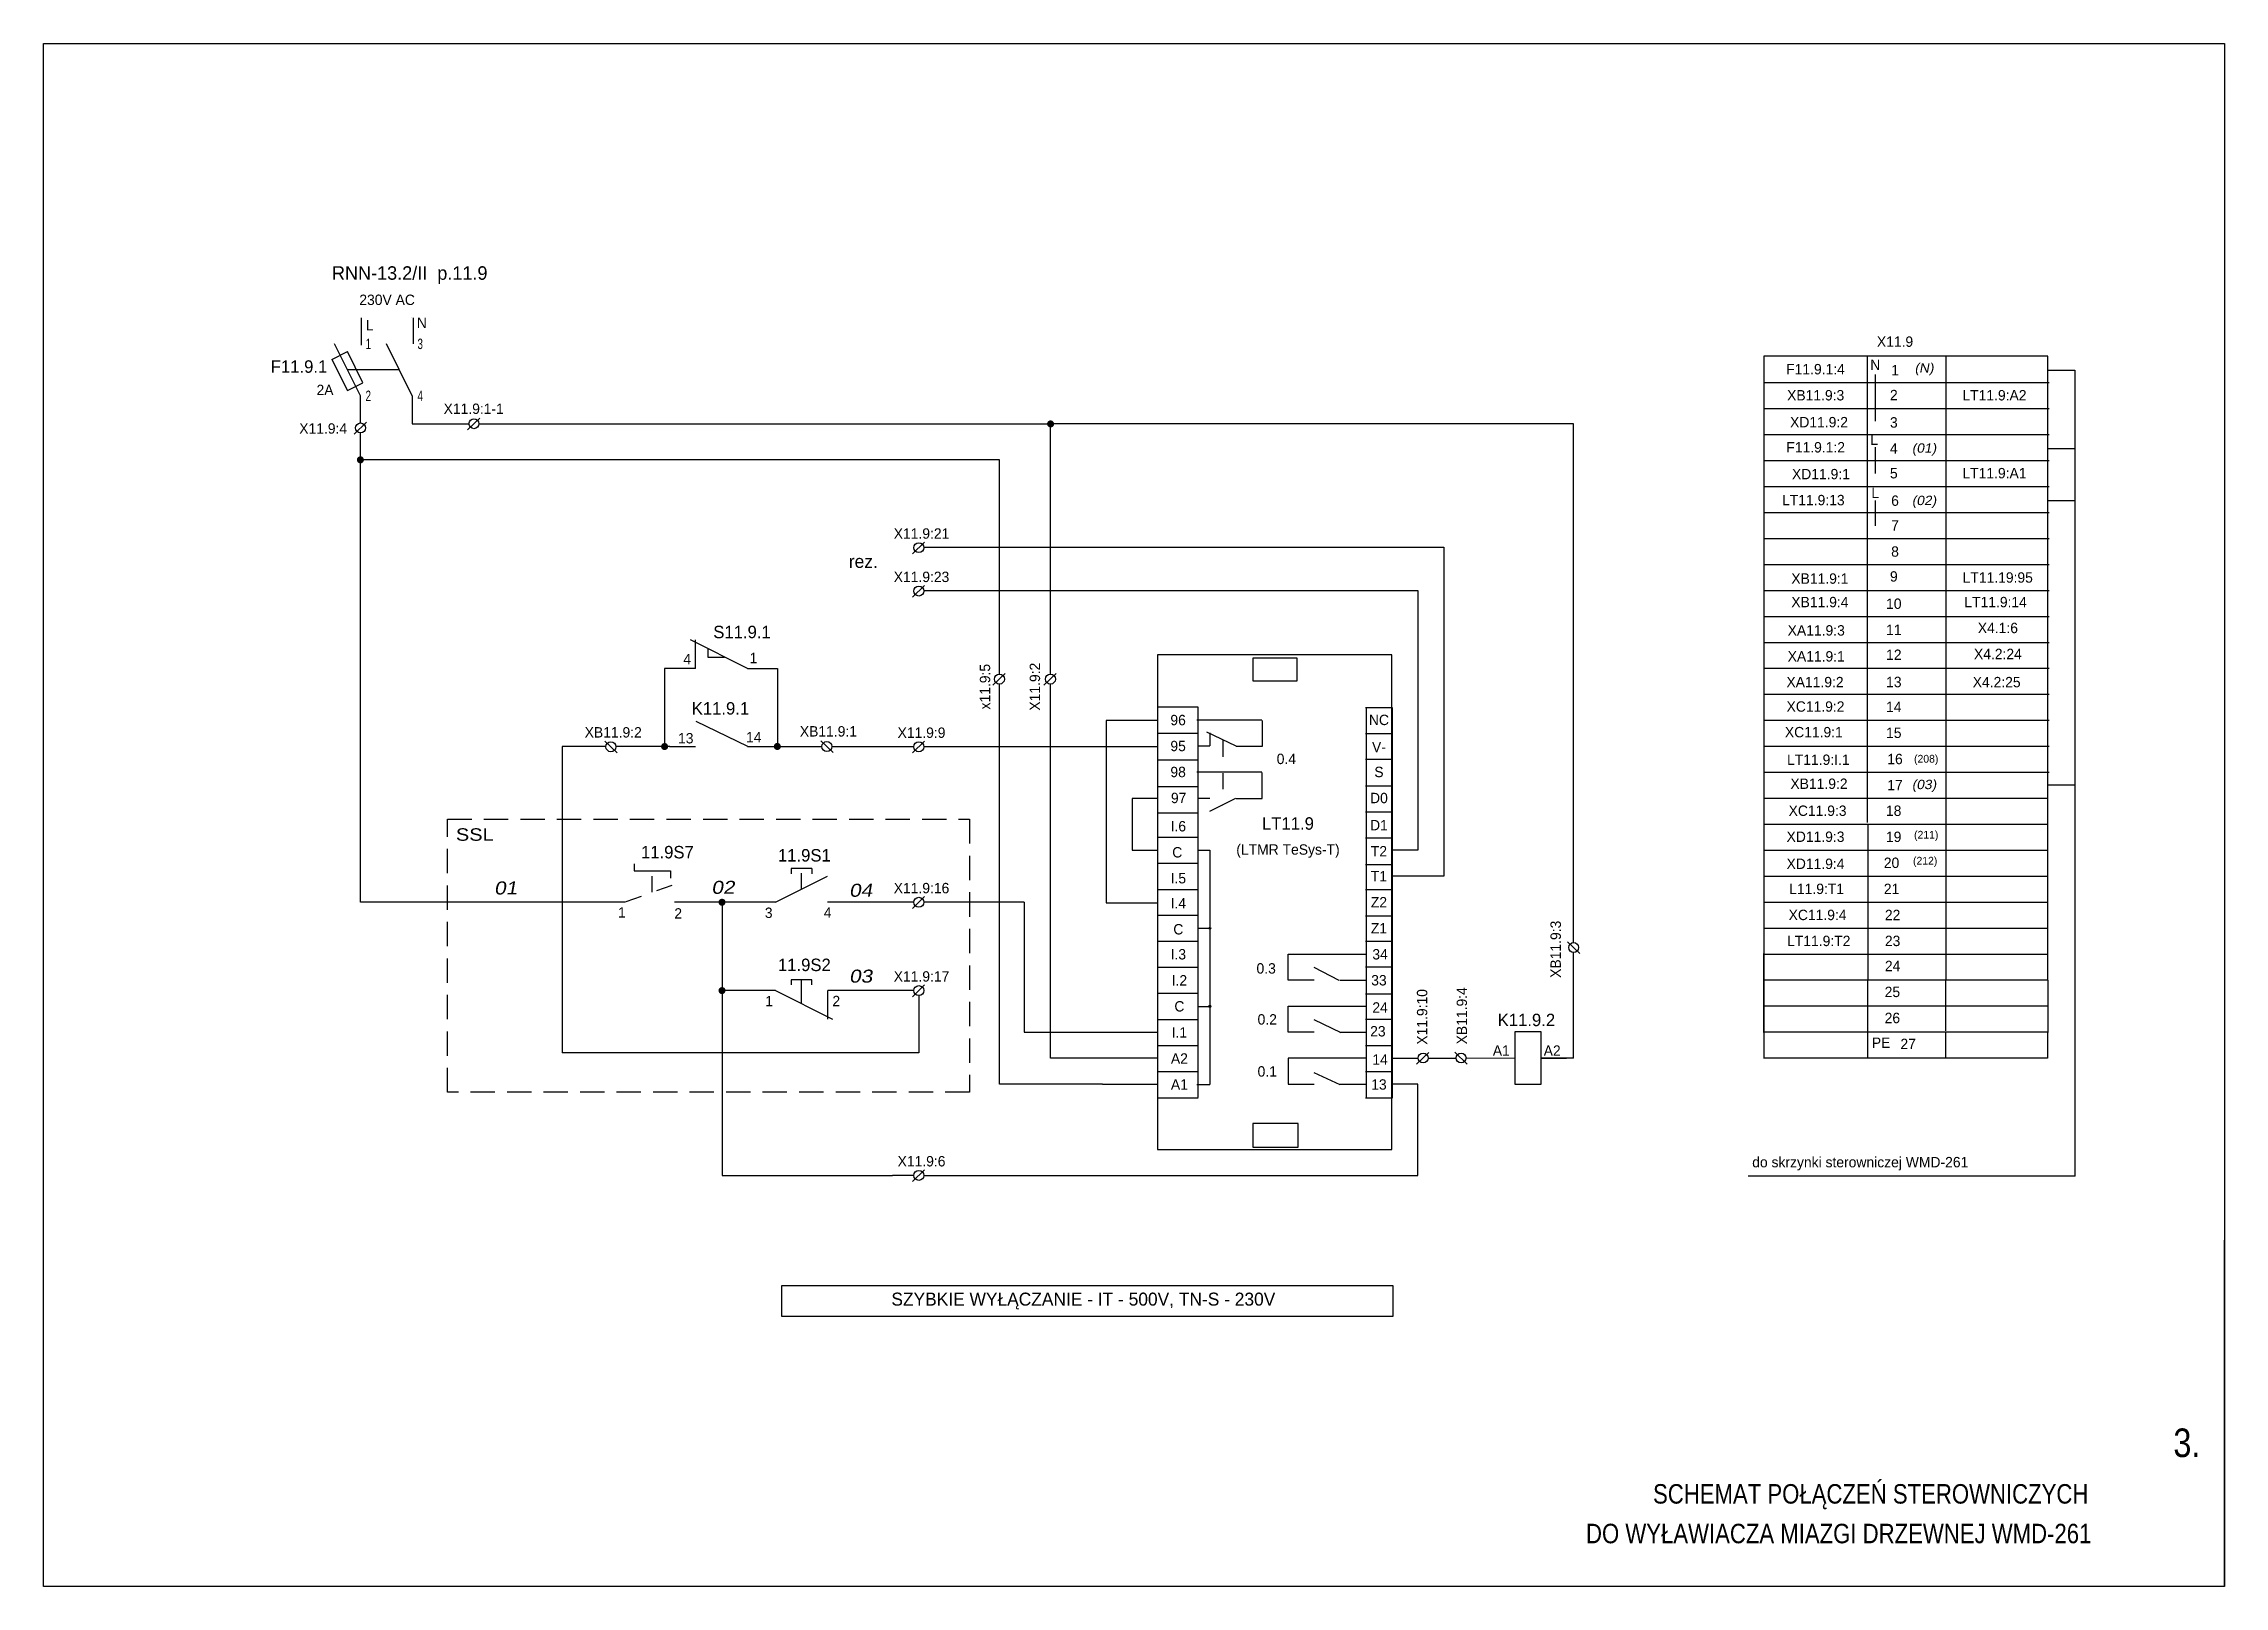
# Model space of a CAD drawing. Extents: x 0 to 84, y 0 to 59.4.
import ezdxf
from ezdxf.enums import TextEntityAlignment as Align

# ---------------------------------------------------------------- set-up
doc = ezdxf.new("R2010")
doc.units = 0
doc.header["$MEASUREMENT"] = 0
for name, pattern in [('CIEN$018', [0]), ('GRUBA$07', [0]), ('KRES$025', [5, 0.625, -0.625, 0.625, -0.625, 0.625, -0.625, 0.625, -0.625]), ('PRZE$035', [3.75, 0.625, -0.3125, 0.625, -0.3125, 0.625, -0.3125, 0.625, -0.3125]), ('SRED$035', [0])]:
    doc.linetypes.add(name, pattern=pattern)
for name, color, linetype in [('$TYPFIL_-24VDC', 1, 'CIEN$018'), ('A', 1, 'CIEN$018'), ('Elektryka', 7, 'Continuous')]:
    doc.layers.add(name, color=color, linetype=linetype)
doc.styles.add('ROMANS', font='ROMANS.SHX')

# ---------------------------------------------------------------- blocks, each defined once
blk = doc.blocks.new('LAC-BN_M2A')
at = {"color": 2, "linetype": 'SRED$035'}
for p, q in [((0, -2), (-1, 0)), ((2, -2), (1, 0)), ((-1.1, -0.6), (-0.5, -0.3)), ((-1.1, -0.6), (-0.5, -1.8)), ((1.5, -1), (-0.5, -1))]:
    blk.add_line(p, q, dxfattribs=at)
blk.add_lwpolyline([(-0.5, -1.8), (0.1, -1.5), (-0.5, -0.3)], dxfattribs=at)
at = {"flags": 3}
for tag, p in [('$LIB1', (1, 1)), ('$LIB2', (1, 1)), ('$NOMENC', (1, 1)), ('$REP_UNIQ', (1, 1)), ('$PASSANT', (1, 1)), ('$FONCTION', (1, 1)), ('$CLASSE', (1, 1)), ('$BOITE', (1, 1)), ('$ORIGINE', (0, 0))]:
    blk.add_attdef(tag, p, '', height=1, dxfattribs=at)
at = {"color": 1, "flags": 3}
for tag, p in [('#PT_L_1', (0, 0)), ('#PT_L_2', (2, 0)), ('#PT_L_2', (0, -2)), ('#PT_L_3', (2, -2))]:
    blk.add_attdef(tag, p, '', height=1, dxfattribs=at)
at = {"color": 0, "width": 0.7}
for tag, p in [('$KN:1', (0.2, -0.2)), ('$KN:3', (2.2, -0.2)), ('$KN:2', (0.2, -2.2)), ('$KN:4', (2.2, -2.2))]:
    blk.add_attdef(tag, p, '', height=0.4, dxfattribs=at)
at = {"color": 2, "width": 0.7}
blk.add_attdef('$OZNACZ', text='', height=0.6, dxfattribs=at).set_placement((-1.5, -1.3), align=Align.RIGHT)
at = {"color": 0, "width": 0.7}
blk.add_attdef('KOD', text='', height=0.5, dxfattribs=at).set_placement((-1.5, -1.85), align=Align.RIGHT)
blk = doc.blocks.new('Z-ZROZ_N1C')
at = {"color": 2, "linetype": 'SRED$035'}
for p, q in [((0, -2), (1.1, 0.2)), ((0, 0), (1.1, 0))]:
    blk.add_line(p, q, dxfattribs=at)
at = {"flags": 3}
for tag, p in [('$LIB1', (1, 1)), ('$LIB2', (1, 1)), ('$NOMENC', (1, 1)), ('$REP_UNIQ', (1, 1)), ('$PASSANT', (1, 1)), ('$FONCTION', (1, 1)), ('$CLASSE', (1, 1)), ('$BOITE', (1, 1)), ('$ORIGINE', (0, 0))]:
    blk.add_attdef(tag, p, '', height=1, dxfattribs=at)
at = {"color": 1, "flags": 3}
for tag, p in [('#PT_L_1', (0, 0)), ('#PT_L_2', (0, -2))]:
    blk.add_attdef(tag, p, '', height=1, dxfattribs=at)
at = {"color": 2, "width": 0.7}
blk.add_attdef('$OZNACZ', text='', height=0.6, dxfattribs=at).set_placement((-0.5, -1.3), align=Align.RIGHT)
blk = doc.blocks.new('030201')
at = {"color": 6, "const_width": 0.185}
blk.add_lwpolyline([(-0.09, 0, 1), (0.09, 0, 1)], format="xyb", close=True, dxfattribs=at)
at = {"color": 3, "lineweight": 20}
blk.add_point((0, 0), dxfattribs=at)
at = {"linetype": 'Continuous', "lineweight": 20, "style": 'ROMANS', "flags": 3}
blk.add_attdef('NRSYMB', text='', height=0.4, dxfattribs=at).set_placement((0.34, 2.43), align=Align.MIDDLE)
blk.add_attdef('NAZWA', (-2.45, 0.94), '', height=1, dxfattribs=at)
blk = doc.blocks.new('PRZY-Z_N1C')
at = {"color": 2, "linetype": 'SRED$035'}
for p, q in [((0, -2), (-1, 0)), ((-1.3, -0.6), (-1.1, -0.6))]:
    blk.add_line(p, q, dxfattribs=at)
at = {"color": 1, "linetype": 'KRES$025'}
blk.add_line((-0.5, -1), (-1.3, -1), dxfattribs=at)
at = {"color": 2, "linetype": 'SRED$035'}
blk.add_lwpolyline([(-1.3, -0.6), (-1.3, -1.4), (-1.1, -1.4)], dxfattribs=at)
at = {"flags": 3}
for tag, p in [('$LIB1', (1, 1)), ('$LIB2', (1, 1)), ('$NOMENC', (1, 1)), ('$REP_UNIQ', (1, 1)), ('$PASSANT', (1, 1)), ('$FONCTION', (1, 1)), ('$CLASSE', (1, 1)), ('$BOITE', (1, 1)), ('$ORIGINE', (0, 0))]:
    blk.add_attdef(tag, p, '', height=1, dxfattribs=at)
at = {"color": 1, "flags": 3}
for tag, p in [('#PT_L_1', (0, 0)), ('#PT_L_2', (0, -2))]:
    blk.add_attdef(tag, p, '', height=1, dxfattribs=at)
at = {"color": 0, "width": 0.7}
for tag, p in [('$KN:1', (0.3, 0.05)), ('$KN:2', (0.3, -2.55))]:
    blk.add_attdef(tag, p, '', height=0.5, dxfattribs=at)
at = {"color": 2, "width": 0.7}
blk.add_attdef('$OZNACZ', text='', height=0.6, dxfattribs=at).set_placement((-2, -1.3), align=Align.RIGHT)
at = {"color": 0, "width": 0.7}
blk.add_attdef('KOD', text='', height=0.5, dxfattribs=at).set_placement((-2, -1.95), align=Align.RIGHT)

msp = doc.modelspace()

# ---------------------------------------------------------------- linework, layer by layer
at = {"layer": '$TYPFIL_-24VDC', "color": 7, "linetype": 'CIEN$018'}
for p, q in [((66.251, 46.348), (77.251, 46.348)), ((12.202, 44.794), (12.202, 45.841)), ((14.202, 45.841), (14.202, 44.841)), ((14.202, 44.841), (14.202, 44.758)), ((14.202, 44.758), (16.386, 44.758)), ((16.767, 44.758), (38.787, 44.758)), ((58.934, 44.758), (38.787, 44.758)), ((38.787, 35.122), (38.787, 44.758)), ((58.934, 24.788), (58.934, 44.758)), ((66.251, 45.348), (77.251, 45.348)), ((12.202, 26.34), (12.202, 44.412)), ((66.251, 44.348), (77.251, 44.348)), ((66.251, 43.348), (77.251, 43.348)), ((66.251, 42.348), (77.251, 42.348)), ((66.251, 41.348), (77.251, 41.348)), ((66.251, 40.348), (77.251, 40.348)), ((53.934, 40.008), (53.934, 27.34)), ((66.251, 39.348), (77.251, 39.348)), ((52.934, 38.34), (52.934, 28.34)), ((66.251, 38.348), (77.251, 38.348)), ((66.251, 37.348), (77.251, 37.348)), ((66.251, 36.348), (77.251, 36.348)), ((25.114, 35.34), (23.915, 35.34)), ((23.915, 35.34), (23.915, 32.34)), ((27.114, 35.34), (28.262, 35.34)), ((28.262, 35.34), (28.262, 32.34)), ((66.251, 35.348), (77.251, 35.348)), ((38.787, 20.34), (38.787, 34.741)), ((66.251, 34.348), (77.251, 34.348)), ((40.934, 33.34), (40.934, 26.313)), ((42.934, 33.34), (40.934, 33.34)), ((46.934, 33.34), (46.934, 32.34)), ((66.251, 33.348), (77.251, 33.348)), ((24.114, 32.34), (25.114, 32.34)), ((27.114, 32.34), (29.98, 32.34)), ((30.361, 32.34), (33.522, 32.34)), ((33.902, 32.34), (42.906, 32.34)), ((46.934, 32.34), (45.934, 32.34)), ((66.251, 32.348), (77.251, 32.348)), ((46.934, 30.34), (46.934, 31.34)), ((66.251, 31.348), (77.251, 31.348)), ((41.934, 30.34), (41.934, 28.34)), ((42.934, 30.34), (41.934, 30.34)), ((45.934, 30.34), (46.934, 30.34)), ((66.251, 30.348), (77.2, 30.348)), ((66.251, 29.348), (77.2, 29.348)), ((41.934, 28.34), (42.934, 28.34)), ((52.934, 28.34), (51.934, 28.34)), ((66.251, 28.348), (77.2, 28.348)), ((53.934, 27.34), (51.934, 27.34)), ((66.251, 27.348), (77.2, 27.348)), ((22.416, 26.34), (12.202, 26.34)), ((28.192, 26.34), (24.304, 26.34)), ((33.521, 26.34), (30.192, 26.34)), ((37.775, 26.34), (33.903, 26.34)), ((40.934, 26.313), (42.906, 26.313)), ((66.251, 26.348), (77.2, 26.348)), ((66.251, 25.348), (77.2, 25.348)), ((58.934, 20.34), (58.934, 24.407)), ((47.934, 23.34), (47.934, 24.34)), ((47.934, 24.34), (50.934, 24.34)), ((66.251, 24.348), (77.2, 24.348)), ((28.192, 22.939), (26.131, 22.939)), ((33.521, 22.939), (30.211, 22.939)), ((48.934, 23.34), (47.934, 23.34)), ((49.934, 23.34), (50.934, 23.34)), ((47.934, 21.34), (47.934, 22.34)), ((47.934, 22.34), (50.934, 22.34)), ((66.251, 22.348), (77.205, 22.348)), ((37.775, 21.34), (42.906, 21.34)), ((48.934, 21.34), (47.934, 21.34)), ((49.934, 21.34), (50.934, 21.34)), ((66.251, 21.348), (77.205, 21.348)), ((42.906, 20.34), (38.787, 20.34)), ((47.934, 20.34), (47.934, 19.34)), ((50.934, 20.34), (47.934, 20.34)), ((51.934, 20.34), (52.945, 20.341)), ((53.327, 20.341), (54.409, 20.342)), ((54.79, 20.343), (56.675, 20.344)), ((58.934, 20.34), (57.654, 20.34)), ((57.654, 20.34), (58.654, 20.34)), ((66.251, 20.35), (77.186, 20.35)), ((40.787, 19.34), (42.906, 19.34)), ((47.934, 19.34), (48.934, 19.34)), ((49.934, 19.34), (50.934, 19.34)), ((52.934, 19.34), (51.934, 19.34)), ((52.934, 15.825), (52.934, 19.34)), ((26.131, 15.825), (32.697, 15.825)), ((33.521, 15.825), (32.697, 15.825)), ((33.903, 15.825), (52.934, 15.825)), ((78.251, 15.794), (65.651, 15.794))]:
    msp.add_line(p, q, dxfattribs=at)
at = {"color": 7, "linetype": 'Continuous'}
for p, q in [((12.432, 44.821), (11.958, 44.367)), ((16.8, 44.983), (16.326, 44.529)), ((36.822, 43.375), (12.202, 43.375)), ((36.822, 35.122), (36.822, 43.375)), ((33.936, 40.21), (33.462, 39.756)), ((33.902, 40.008), (53.934, 40.008)), ((33.936, 38.541), (33.462, 38.088)), ((33.902, 38.34), (52.934, 38.34)), ((37.042, 35.15), (36.568, 34.696)), ((36.822, 19.34), (36.822, 34.741)), ((39.007, 35.15), (38.533, 34.696)), ((19.975, 32.34), (19.975, 20.54)), ((21.66, 32.336), (19.975, 32.336)), ((21.614, 32.544), (22.088, 32.091)), ((24.118, 32.336), (22.041, 32.336)), ((29.934, 32.555), (30.408, 32.102)), ((33.936, 32.542), (33.462, 32.089)), ((26.131, 26.34), (26.131, 15.825)), ((33.936, 26.558), (33.462, 26.104)), ((37.775, 26.34), (37.775, 21.34)), ((58.699, 24.815), (59.173, 24.362)), ((29.592, 23.352), (28.793, 23.352)), ((28.793, 23.352), (28.793, 23.156)), ((29.192, 22.439), (29.192, 23.352)), ((29.592, 23.156), (29.592, 23.352)), ((33.936, 23.157), (33.462, 22.703)), ((33.712, 22.748), (33.712, 20.54)), ((66.248, 22.325), (66.248, 21.325)), ((70.252, 21.344), (70.252, 20.344)), ((73.26, 21.344), (73.26, 20.344)), ((77.186, 21.337), (77.186, 20.337)), ((33.712, 20.54), (19.975, 20.54)), ((53.36, 20.561), (52.885, 20.108)), ((54.363, 20.562), (54.837, 20.109)), ((40.787, 19.34), (36.822, 19.34)), ((33.936, 16.041), (33.462, 15.588))]:
    msp.add_line(p, q, dxfattribs=at)
at = {"color": 7, "linetype": 'PRZE$035', "ltscale": 1.5}
for p, q in [((15.555, 29.535), (35.665, 29.535)), ((15.555, 19.022), (15.555, 29.535)), ((35.665, 29.535), (35.665, 19.022)), ((35.665, 19.022), (15.555, 19.022))]:
    msp.add_line(p, q, dxfattribs=at)
at = {"color": 7, "linetype": 'KRES$025'}
for p, q in [((22.443, 26.368), (24.421, 27.075)), ((23.446, 26.726), (23.446, 27.546))]:
    msp.add_line(p, q, dxfattribs=at)
msp.add_lwpolyline([(84, 0), (0, 0), (0, 59.4), (84, 59.4)], close=True)
at = {"color": 7, "linetype": 'SRED$035'}
msp.add_lwpolyline([(22.746, 27.821), (22.746, 27.546), (24.146, 27.546), (24.146, 27.274)], dxfattribs=at)
at = {"color": 7, "linetype": 'Continuous'}
for centre in [(12.208, 44.603), (16.576, 44.765), (33.712, 39.992), (33.712, 38.323), (36.819, 34.932), (38.783, 34.932), (21.85, 32.326), (30.171, 32.337), (33.712, 32.325), (33.712, 26.34), (58.936, 24.598), (33.712, 22.939), (53.136, 20.343), (54.599, 20.345), (33.712, 15.823)]:
    msp.add_circle(centre, 0.191, dxfattribs=at)
at = {"layer": 'A', "color": 7, "linetype": 'CIEN$018'}
for p, q in [((12.228, 48.841), (12.228, 47.788)), ((14.187, 48.841), (14.187, 48.841)), ((14.235, 48.841), (14.235, 47.836)), ((66.254, 47.368), (66.254, 20.35)), ((77.2, 47.368), (66.254, 47.368)), ((70.246, 47.37), (70.246, 29.407)), ((73.269, 47.367), (73.269, 29.404)), ((77.2, 23.348), (77.2, 47.368)), ((77.196, 46.825), (78.238, 46.825)), ((78.238, 46.825), (78.238, 15.794)), ((77.2, 43.817), (78.238, 43.817)), ((77.196, 41.812), (78.238, 41.812)), ((42.903, 33.869), (44.461, 33.869)), ((44.459, 33.864), (44.459, 18.822)), ((50.912, 33.844), (51.942, 33.844)), ((50.938, 33.844), (50.938, 18.802)), ((51.938, 33.844), (51.938, 18.802)), ((42.903, 32.847), (44.461, 32.847)), ((44.418, 33.362), (46.924, 33.362)), ((44.793, 32.901), (45.923, 32.358)), ((44.92, 32.86), (44.92, 32.358)), ((50.912, 32.838), (51.942, 32.838)), ((44.459, 32.358), (44.92, 32.358)), ((42.903, 31.825), (44.461, 31.825)), ((44.418, 31.357), (46.924, 31.357)), ((50.912, 31.845), (51.942, 31.845)), ((42.903, 30.802), (44.461, 30.802)), ((44.459, 30.354), (44.92, 30.354)), ((44.92, 29.852), (45.923, 30.354)), ((50.912, 30.826), (51.942, 30.826)), ((77.196, 30.866), (78.238, 30.866)), ((42.903, 29.78), (44.461, 29.78)), ((50.912, 29.82), (51.942, 29.82)), ((73.269, 29.404), (73.269, 23.348)), ((42.896, 28.849), (44.454, 28.849)), ((50.912, 28.826), (51.943, 28.826)), ((70.261, 29.363), (70.261, 23.348)), ((42.902, 27.84), (44.46, 27.84)), ((44.459, 28.349), (44.92, 28.349)), ((44.92, 28.349), (44.92, 19.325)), ((50.912, 27.795), (51.943, 27.795)), ((42.902, 26.832), (44.46, 26.832)), ((50.912, 26.827), (51.943, 26.827)), ((42.902, 25.845), (44.46, 25.845)), ((44.459, 25.34), (44.92, 25.34)), ((50.912, 25.821), (51.943, 25.821)), ((42.912, 24.841), (43.943, 24.841)), ((43.427, 24.839), (44.459, 24.839)), ((50.912, 24.841), (51.943, 24.841)), ((66.248, 24.371), (66.248, 22.323)), ((42.906, 23.835), (44.462, 23.835)), ((48.929, 23.835), (49.891, 23.337)), ((50.912, 23.848), (51.943, 23.848)), ((42.897, 22.836), (44.452, 22.836)), ((50.912, 22.817), (51.943, 22.817)), ((66.254, 23.348), (77.2, 23.348)), ((70.252, 23.35), (70.252, 21.342)), ((73.26, 23.35), (73.26, 21.386)), ((77.205, 23.337), (77.205, 21.329)), ((44.459, 22.333), (44.92, 22.333)), ((42.906, 21.829), (44.462, 21.829)), ((48.929, 21.831), (49.973, 21.329)), ((50.912, 21.836), (51.943, 21.836)), ((42.912, 20.83), (43.943, 20.83)), ((43.427, 20.83), (44.459, 20.83)), ((50.912, 20.83), (51.943, 20.83)), ((42.912, 19.825), (43.943, 19.825)), ((43.427, 19.827), (44.459, 19.827)), ((44.418, 19.325), (44.92, 19.325)), ((48.929, 19.785), (49.932, 19.325)), ((50.912, 19.825), (51.943, 19.825)), ((42.906, 18.815), (44.47, 18.815)), ((50.912, 18.806), (51.943, 18.806)), ((84, 0), (84, 13.333)), ((84, 0), (54, 0))]:
    msp.add_line(p, q, dxfattribs=at)
at = {"layer": 'A', "color": 7, "linetype": 'SRED$035'}
for p, q in [((70.552, 46.658), (70.552, 44.862)), ((70.552, 43.858), (70.552, 42.854)), ((70.552, 41.812), (70.552, 40.831)), ((25.118, 33.317), (27.114, 32.347))]:
    msp.add_line(p, q, dxfattribs=at)
at = {"layer": 'A', "color": 7, "linetype": 'KRES$025'}
msp.add_line((45.421, 32.566), (45.421, 30.06), dxfattribs=at)
at = {"layer": 'A', "color": 7, "linetype": 'SRED$035'}
msp.add_lwpolyline([(25.585, 36.1), (25.585, 35.775), (26.233, 35.775)], dxfattribs=at)
at = {"layer": 'A', "color": 7, "linetype": 'CIEN$018'}
for points in [[(42.906, 35.865), (42.906, 16.818), (51.928, 16.818), (51.928, 35.865), (42.906, 35.865)], [(46.575, 35.743), (46.575, 34.869), (48.281, 34.869), (48.281, 35.743), (46.575, 35.743)], [(56.675, 21.348), (56.675, 19.34), (57.678, 19.34), (57.678, 21.348), (56.675, 21.348)], [(46.575, 17.826), (46.575, 16.907), (48.326, 16.907), (48.326, 17.826), (46.575, 17.826)], [(28.418, 11.576), (28.418, 10.408), (51.978, 10.408), (51.978, 11.576), (28.418, 11.576)]]:
    msp.add_lwpolyline(points, dxfattribs=at)
at = {"layer": 'A', "color": 7, "linetype": 'GRUBA$07'}
for centre, radius in [((44.92, 25.338), 0.0352), ((44.92, 22.334), 0.0421)]:
    msp.add_circle(centre, radius, dxfattribs=at)

# ---------------------------------------------------------------- block references
at = {"layer": 'A', "color": 7}
ref = msp.add_blockref('LAC-BN_M2A', (12.202, 47.841), dxfattribs=at)
ref.add_attrib('$KN:1', '1', (12.402, 47.641), dxfattribs={"color": 0, "height": 0.4, "width": 0.7})
ref.add_attrib('$KN:2', '2', (12.402, 45.641), dxfattribs={"color": 0, "height": 0.4, "width": 0.7})
ref.add_attrib('$KN:3', '3', (14.402, 47.641), dxfattribs={"color": 0, "height": 0.4, "width": 0.7})
ref.add_attrib('$KN:4', '4', (14.402, 45.641), dxfattribs={"color": 0, "height": 0.4, "width": 0.7})
for name, p, rotation in [('Z-ZROZ_N1C', (25.114, 35.34), 90), ('PRZY-Z_N1C', (30.192, 26.34), 270), ('Z-ZROZ_N1C', (30.192, 22.939), 270)]:
    msp.add_blockref(name, p, dxfattribs=dict(at, rotation=rotation))
at = {"layer": 'Elektryka', "color": 7, "linetype": 'Continuous', "lineweight": 20, "xscale": 0.743178240000077, "yscale": 0.7431782400000202, "zscale": 0.74317824}
for p in [(38.787, 44.758), (12.202, 43.375), (23.919, 32.336), (28.262, 32.34), (26.131, 26.34), (26.131, 22.939)]:
    msp.add_blockref('030201', p, dxfattribs=at)

# ---------------------------------------------------------------- texts
at = {"layer": 'A', "color": 7}
for s, height, p in [('RNN-13.2/II  p.11.9', 0.52, (14.102, 50.503)), ('230V AC', 0.4, (13.231, 49.537)), ('L', 0.4, (12.562, 48.555)), ('N', 0.4, (14.569, 48.651)), ('X11.9', 0.4, (71.314, 47.926)), ('F11.9.1', 0.48, (9.838, 46.967)), ('F11.9.1:4', 0.4, (68.251, 46.866)), ('N', 0.4, (70.552, 47.033)), ('2A', 0.4, (10.839, 46.068)), ('1', 0.4, (71.314, 46.827)), ('X11.9:1-1', 0.4, (16.567, 45.342)), ('XB11.9:3', 0.4, (68.257, 45.862)), ('2', 0.4, (71.267, 45.871)), ('LT11.9:A2', 0.4, (75.144, 45.862)), ('X11.9:4', 0.4, (10.768, 44.582)), ('3', 0.4, (71.267, 44.817)), ('F11.9.1:2', 0.4, (68.257, 43.858)), ('L', 0.4, (70.511, 44.151)), ('4', 0.4, (71.267, 43.814)), ('5', 0.4, (71.267, 42.858)), ('LT11.9:A1', 0.4, (75.144, 42.862)), ('L', 0.4, (70.552, 42.103)), ('6', 0.4, (71.314, 41.804)), ('X11.9:21', 0.4, (33.816, 40.538)), ('7', 0.4, (71.314, 40.848)), ('rez.', 0.5, (31.574, 39.46)), ('8', 0.4, (71.314, 39.845)), ('X11.9:23', 0.4, (33.816, 38.869)), ('XB11.9:1', 0.4, (68.42, 38.804)), ('9', 0.4, (71.267, 38.886)), ('LT11.19:95', 0.4, (75.27, 38.845)), ('XB11.9:4', 0.4, (68.42, 37.899)), ('10', 0.4, (71.267, 37.835)), ('LT11.9:14', 0.4, (75.188, 37.899)), ('S11.9.1', 0.48, (26.901, 36.747)), ('XA11.9:3', 0.4, (68.279, 36.809)), ('11', 0.4, (71.267, 36.831)), ('X4.1:6', 0.4, (75.276, 36.902)), ('4', 0.4, (24.791, 35.705)), ('1', 0.4, (27.341, 35.746)), ('XA11.9:1', 0.4, (68.279, 35.809)), ('12', 0.4, (71.267, 35.873)), ('X4.2:24', 0.4, (75.276, 35.902)), ('XA11.9:2', 0.4, (68.232, 34.818)), ('13', 0.4, (71.267, 34.821)), ('X4.2:25', 0.4, (75.229, 34.817)), ('K11.9.1', 0.48, (26.071, 33.805)), ('XC11.9:2', 0.4, (68.251, 33.877)), ('14', 0.4, (71.267, 33.866)), ('XB11.9:2', 0.4, (21.941, 32.883)), ('13', 0.4, (24.735, 32.656)), ('14', 0.4, (27.354, 32.697)), ('XB11.9:1', 0.4, (30.229, 32.921)), ('X11.9:9', 0.4, (33.816, 32.87)), ('96', 0.4, (43.699, 33.356)), ('NC', 0.4, (51.435, 33.362)), ('XC11.9:1', 0.4, (68.186, 32.89)), ('15', 0.4, (71.267, 32.862)), ('95', 0.4, (43.699, 32.356)), ('V-', 0.4, (51.435, 32.317)), ('16', 0.4, (71.314, 31.856)), ('(208)', 0.3, (72.515, 31.828)), ('98', 0.4, (43.699, 31.357)), ('S', 0.4, (51.435, 31.357)), ('97', 0.4, (43.72, 30.357)), ('D0', 0.4, (51.435, 30.354)), ('17', 0.4, (71.314, 30.852)), ('I.6', 0.4, (43.708, 29.268)), ('LT11.9', 0.48, (47.931, 29.373)), ('D1', 0.4, (51.435, 29.309)), ('XC11.9:3', 0.4, (68.33, 29.865)), ('18', 0.4, (71.262, 29.865)), ('(LTMR TeSys-T)', 0.4, (47.931, 28.322)), ('XD11.9:3', 0.4, (68.251, 28.864)), ('19', 0.4, (71.262, 28.861)), ('(211)', 0.3, (72.515, 28.902)), ('11.9S7', 0.48, (24.027, 28.269)), ('11.9S1', 0.48, (29.303, 28.149)), ('C', 0.4, (43.666, 28.264)), ('T2', 0.4, (51.435, 28.308)), ('XD11.9:4', 0.4, (68.251, 27.822)), ('20', 0.4, (71.18, 27.86)), ('(212)', 0.3, (72.474, 27.902)), ('X11.9:16', 0.4, (33.816, 26.886)), ('I.5', 0.4, (43.708, 27.263)), ('T1', 0.4, (51.435, 27.345)), ('L11.9:T1', 0.4, (68.294, 26.857)), ('21', 0.4, (71.18, 26.857)), ('1', 0.4, (22.277, 25.949)), ('2', 0.4, (24.443, 25.914)), ('3', 0.4, (27.929, 25.936)), ('4', 0.4, (30.199, 25.943)), ('I.4', 0.4, (43.708, 26.301)), ('Z2', 0.4, (51.435, 26.345)), ('XC11.9:4', 0.4, (68.33, 25.853)), ('22', 0.4, (71.221, 25.853)), ('C', 0.4, (43.708, 25.3)), ('Z1', 0.4, (51.435, 25.34)), ('I.3', 0.4, (43.708, 24.337)), ('34', 0.4, (51.479, 24.337)), ('LT11.9:T2', 0.4, (68.376, 24.852)), ('23', 0.4, (71.221, 24.852)), ('11.9S2', 0.48, (29.303, 23.93)), ('X11.9:17', 0.4, (33.816, 23.485)), ('I.2', 0.4, (43.749, 23.337)), ('0.3', 0.4, (47.091, 23.794)), ('33', 0.4, (51.435, 23.337)), ('24', 0.4, (71.221, 23.89)), ('1', 0.4, (27.948, 22.535)), ('2', 0.4, (30.532, 22.541)), ('25', 0.4, (71.212, 22.889)), ('C', 0.4, (43.749, 22.333)), ('0.2', 0.4, (47.132, 21.831)), ('24', 0.4, (51.479, 22.292)), ('K11.9.2', 0.48, (57.115, 21.81)), ('26', 0.4, (71.212, 21.885)), ('I.1', 0.4, (43.749, 21.329)), ('23', 0.4, (51.394, 21.373)), ('PE', 0.4, (70.777, 20.932)), ('27', 0.4, (71.819, 20.887)), ('A2', 0.4, (43.749, 20.328)), ('14', 0.4, (51.479, 20.287)), ('A1', 0.4, (56.149, 20.631)), ('A2', 0.4, (58.108, 20.631)), ('A1', 0.4, (43.749, 19.325)), ('0.1', 0.4, (47.132, 19.827)), ('13', 0.4, (51.435, 19.325)), ('X11.9:6', 0.4, (33.816, 16.369)), ('SZYBKIE WYŁĄCZANIE - IT - 500V, TN-S - 230V', 0.5, (40.049, 10.99))]:
    msp.add_text(s, height=height, dxfattribs=at).set_placement(p, align=Align.MIDDLE)
at = {"layer": 'A', "color": 7, "oblique": 10}
for s, height, width, p in [('(N)', 0.36, 1.1, (72.433, 46.871)), ('(01)', 0.36, 1.1, (72.433, 43.785)), ('(02)', 0.36, 1.1, (72.433, 41.768)), ('(03)', 0.36, 1.1, (72.433, 30.831)), ('01', 0.5, 1.2, (17.801, 26.891)), ('02', 0.5, 1.2, (26.168, 26.915)), ('04', 0.5, 1.2, (31.475, 26.802)), ('03', 0.5, 1.2, (31.475, 23.496))]:
    msp.add_text(s, height=height, dxfattribs=dict(at, width=width)).set_placement(p, align=Align.MIDDLE)
at = {"layer": 'A', "color": 7}
for s, p in [('XD11.9:2', (67.271, 44.626)), ('XD11.9:1', (67.344, 42.626)), ('LT11.9:13', (66.963, 41.626)), ('0.4', (47.497, 31.661)), ('LT11.9:I.1', (67.155, 31.628)), ('XB11.9:2', (67.284, 30.704)), ('do skrzynki sterowniczej WMD-261', (65.813, 16.134))]:
    msp.add_text(s, height=0.4, dxfattribs=at).set_placement(p)
for s, p in [('x11.9:5', (36.26, 34.641)), ('X11.9:2', (38.182, 34.64)), ('XB11.9:3', (58.242, 24.53)), ('X11.9:10', (53.097, 21.927)), ('XB11.9:4', (54.627, 21.97))]:
    msp.add_text(s, height=0.4, rotation=90, dxfattribs=at).set_placement(p, align=Align.MIDDLE)
at = {"layer": 'A', "color": 7, "width": 1.2}
msp.add_text('SSL', height=0.48, dxfattribs=at).set_placement((16.609, 28.948), align=Align.MIDDLE)
at = {"layer": 'A', "color": 7, "lineweight": 35, "width": 0.85}
msp.add_text('3.', height=1.1, dxfattribs=at).set_placement((82.035, 4.978))
at = {"layer": 'A', "color": 7, "lineweight": 30, "width": 0.85}
for s, p in [('SCHEMAT POŁĄCZEŃ STEROWNICZYCH', (61.993, 3.187)), ('DO WYŁAWIACZA MIAZGI DRZEWNEJ WMD-261', (59.411, 1.66))]:
    msp.add_text(s, height=0.75, dxfattribs=at).set_placement(p)

doc.saveas('drawing.dxf')
